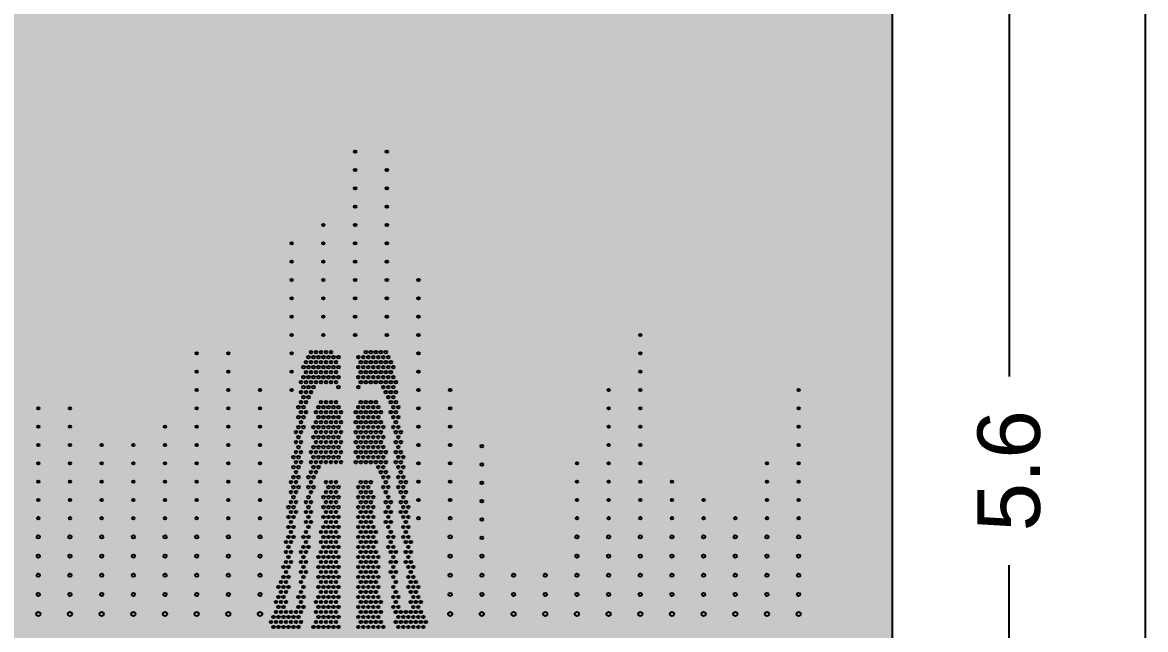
# Model space of a CAD drawing. Header units: metres. Extents: x 6 to 601, y -20 to 118.
# Drawn here: x 61.676 to 64.37, y 80.548 to 82.006 of the extents above; entities that cross this region are included whole.
import ezdxf

# ---------------------------------------------------------------- set-up
doc = ezdxf.new("R2010")
doc.units = ezdxf.units.M
doc.header["$MEASUREMENT"] = 0
doc.layers.add('ProfileEdges', color=7, linetype='Continuous')
doc.styles.get("Standard").update_dxf_attribs({"font": 'arial.ttf'})
doc.dimstyles.get("Standard").update_dxf_attribs({"dimtxt": 0.18, "dimasz": 0.18, "dimexe": 0.18, "dimexo": 0.0625, "dimgap": 0.09, "dimtad": 0, "dimdec": 4, "dimzin": 0, "dimdsep": 46, "dimtxsty": 'Standard', "dimcen": 0.09, "dimadec": 0, "dimazin": 0, "dimtfac": 1, "dimtdec": 4, "dimtofl": 0, "dimtmove": 0, "dimatfit": 3, "dimfxl": 1, "dimtolj": 1, "dimtzin": 0, "dimarcsym": 0})

# ---------------------------------------------------------------- blocks, each defined once
blk = doc.blocks.new('*D1072')
at = {"color": 0, "lineweight": -2, "transparency": 16777216}
for p, q in [((63.8248, 84.0763), (64.2232, 84.0763)), ((64.0432, 83.9763), (64.0432, 81.1557)), ((64.0432, 78.5755), (64.0432, 80.7027)), ((63.8248, 78.4755), (64.2232, 78.4755))]:
    blk.add_line(p, q, dxfattribs=at)
at = {"color": 0, "transparency": 16777216}
for points in [[(64.0266, 83.9763), (64.0599, 83.9763), (64.0432, 84.0763)], [(64.0266, 78.5755), (64.0599, 78.5755), (64.0432, 78.4755)]]:
    blk.add_solid(points, dxfattribs=at)
at = {"layer": 'Defpoints', "color": 0, "transparency": 16777216}
for p in [(63.7623, 84.0763), (63.7623, 78.4755), (64.0432, 78.4755)]:
    blk.add_point(p, dxfattribs=at)
at = {"color": 0, "transparency": 16777216, "insert": (64.0432, 80.9292), "char_height": 0.15, "attachment_point": 5, "rotation": 90}
blk.add_mtext('\\A1;5.6', dxfattribs=at)

msp = doc.modelspace()

# ---------------------------------------------------------------- hatches: boundary and pattern name
at = {"lineweight": 0, "true_color": 0xcd6928, "transparency": 33554534}
h = msp.add_hatch(color=32, dxfattribs=at)
h.dxf.hatch_style = 1
h.paths.add_polyline_path([(63.7623, 84.0763), (61.8432, 84.0763, 0.143152), (60.8093, 81.1977), (60.8093, 78.4762), (63.7623, 78.4757)])

# ---------------------------------------------------------------- linework, layer by layer
msp.add_lwpolyline([(64.3704, 77.6032), (64.3704, 86.4079)])
for points in [[(60.5093, 79.0757), (60.5093, 81.4963, -0.234388), (62.9884, 86.1661), (62.9301, 86.2474, 0.234515), (60.4093, 81.4963), (60.4093, 79.0757)], [(60.8093, 81.1977), (60.8093, 78.4763), (60.7093, 78.4763), (60.7093, 79.0757), (60.7093, 81.1963, -0.221146), (62.9294, 85.3163), (62.9892, 85.2362, 0.220805), (60.8092, 81.1963)]]:
    msp.add_lwpolyline(points, format="xyb")
for centre, radius in [((62.4743, 81.6952), 0.003), ((62.5503, 81.6952), 0.003), ((62.4743, 81.6512), 0.003), ((62.5503, 81.6512), 0.003), ((62.4743, 81.6072), 0.003), ((62.5503, 81.6072), 0.003), ((62.4743, 81.5632), 0.003), ((62.5503, 81.5632), 0.003), ((62.3983, 81.5192), 0.003), ((62.4743, 81.5192), 0.003), ((62.5503, 81.5192), 0.003), ((62.3223, 81.4752), 0.003), ((62.3983, 81.4752), 0.003), ((62.4743, 81.4752), 0.003), ((62.5503, 81.4752), 0.003), ((62.3223, 81.4312), 0.003), ((62.3983, 81.4312), 0.003), ((62.4743, 81.4312), 0.003), ((62.5503, 81.4312), 0.003), ((62.3223, 81.3872), 0.003), ((62.3983, 81.3872), 0.003), ((62.4743, 81.3872), 0.003), ((62.5503, 81.3872), 0.003), ((62.6263, 81.3872), 0.003), ((62.3223, 81.3432), 0.003), ((62.3983, 81.3432), 0.003), ((62.4743, 81.3432), 0.003), ((62.5503, 81.3432), 0.003), ((62.6263, 81.3432), 0.003), ((62.3223, 81.2992), 0.003), ((62.3983, 81.2992), 0.003), ((62.4743, 81.2992), 0.003), ((62.5503, 81.2992), 0.003), ((62.6263, 81.2992), 0.003), ((62.3223, 81.2552), 0.003), ((62.3983, 81.2552), 0.003), ((62.4743, 81.2552), 0.003), ((62.5503, 81.2552), 0.003), ((62.6263, 81.2552), 0.003), ((63.1583, 81.2552), 0.003), ((62.0943, 81.2112), 0.003), ((62.1703, 81.2112), 0.003), ((62.3223, 81.2112), 0.003), ((62.3625, 81.202), 0.003), ((62.3685, 81.214), 0.003), ((62.3745, 81.202), 0.003), ((62.3805, 81.214), 0.003), ((62.3865, 81.202), 0.003), ((62.3925, 81.214), 0.003), ((62.3985, 81.202), 0.003), ((62.4045, 81.214), 0.003), ((62.4105, 81.202), 0.003), ((62.4165, 81.214), 0.003), ((62.4225, 81.202), 0.003), ((62.4345, 81.202), 0.003), ((62.482, 81.202), 0.003), ((62.494, 81.202), 0.003), ((62.5, 81.214), 0.003), ((62.506, 81.202), 0.003), ((62.512, 81.214), 0.003), ((62.518, 81.202), 0.003), ((62.524, 81.214), 0.003), ((62.53, 81.202), 0.003), ((62.536, 81.214), 0.003), ((62.542, 81.202), 0.003), ((62.548, 81.214), 0.003), ((62.554, 81.202), 0.003), ((62.6263, 81.2112), 0.003), ((63.1583, 81.2112), 0.003), ((62.3505, 81.178), 0.003), ((62.3565, 81.19), 0.003), ((62.3625, 81.178), 0.003), ((62.3685, 81.19), 0.003), ((62.3745, 81.178), 0.003), ((62.3805, 81.19), 0.003), ((62.3865, 81.178), 0.003), ((62.3925, 81.19), 0.003), ((62.3985, 81.178), 0.003), ((62.4045, 81.19), 0.003), ((62.4105, 81.178), 0.003), ((62.4165, 81.19), 0.003), ((62.4225, 81.178), 0.003), ((62.4285, 81.19), 0.003), ((62.4345, 81.178), 0.003), ((62.482, 81.178), 0.003), ((62.488, 81.19), 0.003), ((62.494, 81.178), 0.003), ((62.5, 81.19), 0.003), ((62.506, 81.178), 0.003), ((62.512, 81.19), 0.003), ((62.518, 81.178), 0.003), ((62.524, 81.19), 0.003), ((62.53, 81.178), 0.003), ((62.536, 81.19), 0.003), ((62.542, 81.178), 0.003), ((62.548, 81.19), 0.003), ((62.554, 81.178), 0.003), ((62.56, 81.19), 0.003), ((62.566, 81.178), 0.003), ((62.0943, 81.1672), 0.003), ((62.1703, 81.1672), 0.003), ((62.3223, 81.1672), 0.003), ((62.3505, 81.154), 0.003), ((62.3565, 81.166), 0.003), ((62.3625, 81.154), 0.003), ((62.3685, 81.166), 0.003), ((62.3745, 81.154), 0.003), ((62.3805, 81.166), 0.003), ((62.3865, 81.154), 0.003), ((62.3925, 81.166), 0.003), ((62.3985, 81.154), 0.003), ((62.4045, 81.166), 0.003), ((62.4105, 81.154), 0.003), ((62.4165, 81.166), 0.003), ((62.4225, 81.154), 0.003), ((62.4285, 81.166), 0.003), ((62.4345, 81.154), 0.003), ((62.482, 81.154), 0.003), ((62.488, 81.166), 0.003), ((62.494, 81.154), 0.003), ((62.5, 81.166), 0.003), ((62.506, 81.154), 0.003), ((62.512, 81.166), 0.003), ((62.518, 81.154), 0.003), ((62.524, 81.166), 0.003), ((62.53, 81.154), 0.003), ((62.536, 81.166), 0.003), ((62.542, 81.154), 0.003), ((62.548, 81.166), 0.003), ((62.554, 81.154), 0.003), ((62.56, 81.166), 0.003), ((62.566, 81.154), 0.003), ((62.6263, 81.1672), 0.003), ((63.1583, 81.1672), 0.003), ((62.0943, 81.1232), 0.003), ((62.1703, 81.1232), 0.003), ((62.2463, 81.1232), 0.003), ((62.3223, 81.1232), 0.003), ((62.3445, 81.142), 0.003), ((62.3445, 81.118), 0.003), ((62.3505, 81.13), 0.003), ((62.3565, 81.142), 0.003), ((62.3565, 81.118), 0.003), ((62.3625, 81.13), 0.003), ((62.3685, 81.142), 0.003), ((62.3685, 81.118), 0.003), ((62.3745, 81.13), 0.003), ((62.3805, 81.142), 0.003), ((62.3925, 81.142), 0.003), ((62.4045, 81.142), 0.003), ((62.4165, 81.142), 0.003), ((62.4285, 81.142), 0.003), ((62.4345, 81.13), 0.003), ((62.482, 81.13), 0.003), ((62.488, 81.142), 0.003), ((62.5, 81.142), 0.003), ((62.512, 81.142), 0.003), ((62.524, 81.142), 0.003), ((62.536, 81.142), 0.003), ((62.542, 81.13), 0.003), ((62.548, 81.142), 0.003), ((62.548, 81.118), 0.003), ((62.554, 81.13), 0.003), ((62.56, 81.142), 0.003), ((62.56, 81.118), 0.003), ((62.566, 81.13), 0.003), ((62.572, 81.142), 0.003), ((62.572, 81.118), 0.003), ((62.6263, 81.1232), 0.003), ((62.7023, 81.1232), 0.003), ((63.0823, 81.1232), 0.003), ((63.1583, 81.1232), 0.003), ((63.5383, 81.1232), 0.003), ((62.3445, 81.094), 0.003), ((62.3505, 81.106), 0.003), ((62.3565, 81.094), 0.003), ((62.3625, 81.106), 0.003), ((62.3925, 81.094), 0.003), ((62.4045, 81.094), 0.003), ((62.4165, 81.094), 0.003), ((62.4285, 81.094), 0.003), ((62.488, 81.094), 0.003), ((62.5, 81.094), 0.003), ((62.512, 81.094), 0.003), ((62.524, 81.094), 0.003), ((62.554, 81.106), 0.003), ((62.56, 81.094), 0.003), ((62.566, 81.106), 0.003), ((62.572, 81.094), 0.003), ((61.7143, 81.0792), 0.003), ((61.7903, 81.0792), 0.003), ((62.0943, 81.0792), 0.003), ((62.1703, 81.0792), 0.003), ((62.2463, 81.0792), 0.003), ((62.3385, 81.082), 0.003), ((62.3445, 81.07), 0.003), ((62.3505, 81.082), 0.003), ((62.3565, 81.07), 0.003), ((62.3805, 81.07), 0.003), ((62.3865, 81.082), 0.003), ((62.3925, 81.07), 0.003), ((62.3985, 81.082), 0.003), ((62.4045, 81.07), 0.003), ((62.4105, 81.082), 0.003), ((62.4165, 81.07), 0.003), ((62.4225, 81.082), 0.003), ((62.4285, 81.07), 0.003), ((62.4345, 81.082), 0.003), ((62.4405, 81.07), 0.003), ((62.476, 81.07), 0.003), ((62.482, 81.082), 0.003), ((62.488, 81.07), 0.003), ((62.494, 81.082), 0.003), ((62.5, 81.07), 0.003), ((62.506, 81.082), 0.003), ((62.512, 81.07), 0.003), ((62.518, 81.082), 0.003), ((62.524, 81.07), 0.003), ((62.53, 81.082), 0.003), ((62.536, 81.07), 0.003), ((62.56, 81.07), 0.003), ((62.566, 81.082), 0.003), ((62.572, 81.07), 0.003), ((62.578, 81.082), 0.003), ((62.6263, 81.0792), 0.003), ((62.7023, 81.0792), 0.003), ((63.0823, 81.0792), 0.003), ((63.1583, 81.0792), 0.003), ((63.5383, 81.0792), 0.003), ((62.3385, 81.058), 0.003), ((62.3445, 81.046), 0.003), ((62.3505, 81.058), 0.003), ((62.3805, 81.046), 0.003), ((62.3865, 81.058), 0.003), ((62.3925, 81.046), 0.003), ((62.3985, 81.058), 0.003), ((62.4045, 81.046), 0.003), ((62.4105, 81.058), 0.003), ((62.4165, 81.046), 0.003), ((62.4225, 81.058), 0.003), ((62.4285, 81.046), 0.003), ((62.4345, 81.058), 0.003), ((62.4405, 81.046), 0.003), ((62.476, 81.046), 0.003), ((62.482, 81.058), 0.003), ((62.488, 81.046), 0.003), ((62.494, 81.058), 0.003), ((62.5, 81.046), 0.003), ((62.506, 81.058), 0.003), ((62.512, 81.046), 0.003), ((62.518, 81.058), 0.003), ((62.524, 81.046), 0.003), ((62.53, 81.058), 0.003), ((62.536, 81.046), 0.003), ((62.566, 81.058), 0.003), ((62.572, 81.046), 0.003), ((62.578, 81.058), 0.003), ((61.7143, 81.0352), 0.003), ((61.7903, 81.0352), 0.003), ((62.0183, 81.0352), 0.003), ((62.0943, 81.0352), 0.003), ((62.1703, 81.0352), 0.003), ((62.2463, 81.0352), 0.003), ((62.3325, 81.022), 0.003), ((62.3385, 81.034), 0.003), ((62.3385, 81.01), 0.003), ((62.3445, 81.022), 0.003), ((62.3505, 81.034), 0.003), ((62.3745, 81.034), 0.003), ((62.3745, 81.01), 0.003), ((62.3805, 81.022), 0.003), ((62.3865, 81.034), 0.003), ((62.3865, 81.01), 0.003), ((62.3925, 81.022), 0.003), ((62.3985, 81.034), 0.003), ((62.3985, 81.01), 0.003), ((62.4045, 81.022), 0.003), ((62.4105, 81.034), 0.003), ((62.4105, 81.01), 0.003), ((62.4165, 81.022), 0.003), ((62.4225, 81.034), 0.003), ((62.4225, 81.01), 0.003), ((62.4285, 81.022), 0.003), ((62.4345, 81.034), 0.003), ((62.4345, 81.01), 0.003), ((62.4405, 81.022), 0.003), ((62.476, 81.022), 0.003), ((62.482, 81.034), 0.003), ((62.482, 81.01), 0.003), ((62.488, 81.022), 0.003), ((62.494, 81.034), 0.003), ((62.494, 81.01), 0.003), ((62.5, 81.022), 0.003), ((62.506, 81.034), 0.003), ((62.506, 81.01), 0.003), ((62.512, 81.022), 0.003), ((62.518, 81.034), 0.003), ((62.518, 81.01), 0.003), ((62.524, 81.022), 0.003), ((62.53, 81.034), 0.003), ((62.53, 81.01), 0.003), ((62.536, 81.022), 0.003), ((62.542, 81.034), 0.003), ((62.542, 81.01), 0.003), ((62.566, 81.034), 0.003), ((62.572, 81.022), 0.003), ((62.578, 81.034), 0.003), ((62.578, 81.01), 0.003), ((62.584, 81.022), 0.003), ((62.6263, 81.0352), 0.003), ((62.7023, 81.0352), 0.003), ((63.0823, 81.0352), 0.003), ((63.1583, 81.0352), 0.003), ((63.5383, 81.0352), 0.003), ((61.7143, 80.9912), 0.003), ((61.7903, 80.9912), 0.003), ((61.8663, 80.9912), 0.003), ((61.9423, 80.9912), 0.003), ((62.0183, 80.9912), 0.003), ((62.0943, 80.9912), 0.003), ((62.1703, 80.9912), 0.003), ((62.2463, 80.9912), 0.003), ((62.3325, 80.998), 0.003), ((62.3385, 80.986), 0.003), ((62.3445, 80.998), 0.003), ((62.3745, 80.986), 0.003), ((62.3805, 80.998), 0.003), ((62.3865, 80.986), 0.003), ((62.3925, 80.998), 0.003), ((62.3985, 80.986), 0.003), ((62.4045, 80.998), 0.003), ((62.4105, 80.986), 0.003), ((62.4165, 80.998), 0.003), ((62.4225, 80.986), 0.003), ((62.4285, 80.998), 0.003), ((62.4345, 80.986), 0.003), ((62.4405, 80.998), 0.003), ((62.476, 80.998), 0.003), ((62.482, 80.986), 0.003), ((62.488, 80.998), 0.003), ((62.494, 80.986), 0.003), ((62.5, 80.998), 0.003), ((62.506, 80.986), 0.003), ((62.512, 80.998), 0.003), ((62.518, 80.986), 0.003), ((62.524, 80.998), 0.003), ((62.53, 80.986), 0.003), ((62.536, 80.998), 0.003), ((62.542, 80.986), 0.003), ((62.572, 80.998), 0.003), ((62.578, 80.986), 0.003), ((62.584, 80.998), 0.003), ((62.6263, 80.9912), 0.003), ((62.7023, 80.9912), 0.003), ((62.7783, 80.9882), 0.003), ((63.0823, 80.9912), 0.003), ((63.1583, 80.9912), 0.003), ((63.5383, 80.9912), 0.003), ((62.3265, 80.962), 0.003), ((62.3325, 80.974), 0.003), ((62.3385, 80.962), 0.003), ((62.3445, 80.974), 0.003), ((62.3685, 80.974), 0.003), ((62.3745, 80.962), 0.003), ((62.3805, 80.974), 0.003), ((62.3865, 80.962), 0.003), ((62.3925, 80.974), 0.003), ((62.3985, 80.962), 0.003), ((62.4045, 80.974), 0.003), ((62.4105, 80.962), 0.003), ((62.4165, 80.974), 0.003), ((62.4225, 80.962), 0.003), ((62.4285, 80.974), 0.003), ((62.4345, 80.962), 0.003), ((62.4405, 80.974), 0.003), ((62.476, 80.974), 0.003), ((62.482, 80.962), 0.003), ((62.488, 80.974), 0.003), ((62.494, 80.962), 0.003), ((62.5, 80.974), 0.003), ((62.506, 80.962), 0.003), ((62.512, 80.974), 0.003), ((62.518, 80.962), 0.003), ((62.524, 80.974), 0.003), ((62.53, 80.962), 0.003), ((62.536, 80.974), 0.003), ((62.542, 80.962), 0.003), ((62.548, 80.974), 0.003), ((62.572, 80.974), 0.003), ((62.578, 80.962), 0.003), ((62.584, 80.974), 0.003), ((62.59, 80.962), 0.003), ((61.7143, 80.9472), 0.003), ((61.7903, 80.9472), 0.003), ((61.8663, 80.9472), 0.003), ((61.9423, 80.9472), 0.003), ((62.0183, 80.9472), 0.003), ((62.0943, 80.9472), 0.003), ((62.1703, 80.9472), 0.003), ((62.2463, 80.9472), 0.003), ((62.3265, 80.938), 0.003), ((62.3325, 80.95), 0.003), ((62.3385, 80.938), 0.003), ((62.3445, 80.95), 0.003), ((62.3685, 80.95), 0.003), ((62.3745, 80.938), 0.003), ((62.3805, 80.95), 0.003), ((62.3865, 80.938), 0.003), ((62.3925, 80.95), 0.003), ((62.4045, 80.95), 0.003), ((62.4165, 80.95), 0.003), ((62.4285, 80.95), 0.003), ((62.4405, 80.95), 0.003), ((62.476, 80.95), 0.003), ((62.488, 80.95), 0.003), ((62.5, 80.95), 0.003), ((62.512, 80.95), 0.003), ((62.524, 80.95), 0.003), ((62.53, 80.938), 0.003), ((62.536, 80.95), 0.003), ((62.542, 80.938), 0.003), ((62.548, 80.95), 0.003), ((62.572, 80.95), 0.003), ((62.578, 80.938), 0.003), ((62.584, 80.95), 0.003), ((62.59, 80.938), 0.003), ((62.6263, 80.9472), 0.003), ((62.7023, 80.9472), 0.003), ((62.7783, 80.9442), 0.003), ((63.0063, 80.9472), 0.003), ((63.0823, 80.9472), 0.003), ((63.1583, 80.9472), 0.003), ((63.4623, 80.9472), 0.003), ((63.5383, 80.9472), 0.003), ((61.7143, 80.9032), 0.003), ((61.7903, 80.9032), 0.003), ((61.8663, 80.9032), 0.003), ((61.9423, 80.9032), 0.003), ((62.0183, 80.9032), 0.003), ((62.0943, 80.9032), 0.003), ((62.1703, 80.9032), 0.003), ((62.2463, 80.9032), 0.003), ((62.3205, 80.902), 0.003), ((62.3265, 80.914), 0.003), ((62.3325, 80.926), 0.003), ((62.3325, 80.902), 0.003), ((62.3385, 80.914), 0.003), ((62.3625, 80.914), 0.003), ((62.3685, 80.926), 0.003), ((62.3685, 80.902), 0.003), ((62.3745, 80.914), 0.003), ((62.3805, 80.926), 0.003), ((62.4045, 80.902), 0.003), ((62.4165, 80.902), 0.003), ((62.4285, 80.902), 0.003), ((62.488, 80.902), 0.003), ((62.5, 80.902), 0.003), ((62.512, 80.902), 0.003), ((62.536, 80.926), 0.003), ((62.542, 80.914), 0.003), ((62.548, 80.926), 0.003), ((62.548, 80.902), 0.003), ((62.554, 80.914), 0.003), ((62.578, 80.914), 0.003), ((62.584, 80.926), 0.003), ((62.584, 80.902), 0.003), ((62.59, 80.914), 0.003), ((62.596, 80.902), 0.003), ((62.6263, 80.9032), 0.003), ((62.7023, 80.9032), 0.003), ((63.0063, 80.9032), 0.003), ((63.0823, 80.9032), 0.003), ((63.1583, 80.9032), 0.003), ((63.2343, 80.9032), 0.003), ((63.4623, 80.9032), 0.003), ((63.5383, 80.9032), 0.003), ((62.3205, 80.878), 0.003), ((62.3265, 80.89), 0.003), ((62.3325, 80.878), 0.003), ((62.3385, 80.89), 0.003), ((62.3625, 80.89), 0.003), ((62.3685, 80.878), 0.003), ((62.3745, 80.89), 0.003), ((62.4045, 80.878), 0.003), ((62.4105, 80.89), 0.003), ((62.4165, 80.878), 0.003), ((62.4225, 80.89), 0.003), ((62.4285, 80.878), 0.003), ((62.4345, 80.89), 0.003), ((62.482, 80.89), 0.003), ((62.488, 80.878), 0.003), ((62.494, 80.89), 0.003), ((62.5, 80.878), 0.003), ((62.506, 80.89), 0.003), ((62.512, 80.878), 0.003), ((62.542, 80.89), 0.003), ((62.548, 80.878), 0.003), ((62.554, 80.89), 0.003), ((62.578, 80.89), 0.003), ((62.584, 80.878), 0.003), ((62.59, 80.89), 0.003), ((62.596, 80.878), 0.003), ((62.7783, 80.9002), 0.003), ((61.7143, 80.8592), 0.003), ((61.7903, 80.8592), 0.003), ((61.8663, 80.8592), 0.003), ((61.9423, 80.8592), 0.003), ((62.0183, 80.8592), 0.003), ((62.0943, 80.8592), 0.003), ((62.1703, 80.8592), 0.003), ((62.2463, 80.8592), 0.003), ((62.3205, 80.854), 0.003), ((62.3265, 80.866), 0.003), ((62.3325, 80.854), 0.003), ((62.3565, 80.854), 0.003), ((62.3625, 80.866), 0.003), ((62.3685, 80.854), 0.003), ((62.3985, 80.866), 0.003), ((62.4045, 80.854), 0.003), ((62.4105, 80.866), 0.003), ((62.4165, 80.854), 0.003), ((62.4225, 80.866), 0.003), ((62.4285, 80.854), 0.003), ((62.4345, 80.866), 0.003), ((62.482, 80.866), 0.003), ((62.488, 80.854), 0.003), ((62.494, 80.866), 0.003), ((62.5, 80.854), 0.003), ((62.506, 80.866), 0.003), ((62.512, 80.854), 0.003), ((62.518, 80.866), 0.003), ((62.548, 80.854), 0.003), ((62.554, 80.866), 0.003), ((62.56, 80.854), 0.003), ((62.584, 80.854), 0.003), ((62.59, 80.866), 0.003), ((62.596, 80.854), 0.003), ((62.6263, 80.8592), 0.003), ((62.7023, 80.8592), 0.003), ((62.7783, 80.8562), 0.003), ((63.0063, 80.8592), 0.003), ((63.0823, 80.8592), 0.003), ((63.1583, 80.8592), 0.003), ((63.2343, 80.8592), 0.003), ((63.3103, 80.8592), 0.003), ((63.4623, 80.8592), 0.003), ((63.5383, 80.8592), 0.003), ((62.3145, 80.842), 0.003), ((62.3205, 80.83), 0.003), ((62.3265, 80.842), 0.003), ((62.3325, 80.83), 0.003), ((62.3565, 80.83), 0.003), ((62.3625, 80.842), 0.003), ((62.3685, 80.83), 0.003), ((62.3985, 80.842), 0.003), ((62.4045, 80.83), 0.003), ((62.4105, 80.842), 0.003), ((62.4165, 80.83), 0.003), ((62.4225, 80.842), 0.003), ((62.4285, 80.83), 0.003), ((62.4345, 80.842), 0.003), ((62.482, 80.842), 0.003), ((62.488, 80.83), 0.003), ((62.494, 80.842), 0.003), ((62.5, 80.83), 0.003), ((62.506, 80.842), 0.003), ((62.512, 80.83), 0.003), ((62.518, 80.842), 0.003), ((62.548, 80.83), 0.003), ((62.554, 80.842), 0.003), ((62.56, 80.83), 0.003), ((62.584, 80.83), 0.003), ((62.59, 80.842), 0.003), ((62.596, 80.83), 0.003), ((62.602, 80.842), 0.003), ((61.7143, 80.8152), 0.003), ((61.7903, 80.8152), 0.003), ((61.8663, 80.8152), 0.003), ((61.9423, 80.8152), 0.003), ((62.0183, 80.8152), 0.003), ((62.0943, 80.8152), 0.003), ((62.1703, 80.8152), 0.003), ((62.2463, 80.8152), 0.003), ((62.3145, 80.818), 0.003), ((62.3145, 80.794), 0.003), ((62.3205, 80.806), 0.003), ((62.3265, 80.818), 0.003), ((62.3265, 80.794), 0.003), ((62.3565, 80.806), 0.003), ((62.3625, 80.818), 0.003), ((62.3625, 80.794), 0.003), ((62.3685, 80.806), 0.003), ((62.3985, 80.818), 0.003), ((62.3985, 80.794), 0.003), ((62.4045, 80.806), 0.003), ((62.4105, 80.818), 0.003), ((62.4105, 80.794), 0.003), ((62.4165, 80.806), 0.003), ((62.4225, 80.818), 0.003), ((62.4225, 80.794), 0.003), ((62.4285, 80.806), 0.003), ((62.4345, 80.818), 0.003), ((62.4345, 80.794), 0.003), ((62.482, 80.818), 0.003), ((62.482, 80.794), 0.003), ((62.488, 80.806), 0.003), ((62.494, 80.818), 0.003), ((62.494, 80.794), 0.003), ((62.5, 80.806), 0.003), ((62.506, 80.818), 0.003), ((62.506, 80.794), 0.003), ((62.512, 80.806), 0.003), ((62.518, 80.818), 0.003), ((62.518, 80.794), 0.003), ((62.548, 80.806), 0.003), ((62.554, 80.818), 0.003), ((62.554, 80.794), 0.003), ((62.56, 80.806), 0.003), ((62.59, 80.818), 0.003), ((62.59, 80.794), 0.003), ((62.596, 80.806), 0.003), ((62.602, 80.818), 0.003), ((62.602, 80.794), 0.003), ((62.6263, 80.8152), 0.003), ((62.7023, 80.8152), 0.003), ((62.7783, 80.8122), 0.003), ((63.0063, 80.8152), 0.003), ((63.0823, 80.8152), 0.003), ((63.1583, 80.8152), 0.003), ((63.2343, 80.8152), 0.003), ((63.3103, 80.8152), 0.003), ((63.3863, 80.8152), 0.003), ((63.4623, 80.8152), 0.003), ((63.5383, 80.8152), 0.003), ((61.7143, 80.7702), 0.004), ((61.7903, 80.7702), 0.004), ((61.8663, 80.7702), 0.004), ((61.9423, 80.7702), 0.004), ((62.0183, 80.7702), 0.004), ((62.0943, 80.7702), 0.004), ((62.1703, 80.7702), 0.004), ((62.2463, 80.7702), 0.004), ((62.3145, 80.77), 0.003), ((62.3205, 80.782), 0.003), ((62.3265, 80.77), 0.003), ((62.3505, 80.77), 0.003), ((62.3565, 80.782), 0.003), ((62.3625, 80.77), 0.003), ((62.3925, 80.782), 0.003), ((62.3985, 80.77), 0.003), ((62.4045, 80.782), 0.003), ((62.4105, 80.77), 0.003), ((62.4165, 80.782), 0.003), ((62.4225, 80.77), 0.003), ((62.4285, 80.782), 0.003), ((62.4345, 80.77), 0.003), ((62.482, 80.77), 0.003), ((62.488, 80.782), 0.003), ((62.494, 80.77), 0.003), ((62.5, 80.782), 0.003), ((62.506, 80.77), 0.003), ((62.512, 80.782), 0.003), ((62.518, 80.77), 0.003), ((62.524, 80.782), 0.003), ((62.554, 80.77), 0.003), ((62.56, 80.782), 0.003), ((62.566, 80.77), 0.003), ((62.59, 80.77), 0.003), ((62.596, 80.782), 0.003), ((62.602, 80.77), 0.003), ((62.7023, 80.7702), 0.004), ((62.7783, 80.7682), 0.003), ((63.0063, 80.7702), 0.004), ((63.0823, 80.7702), 0.004), ((63.1583, 80.7702), 0.004), ((63.2343, 80.7702), 0.004), ((63.3103, 80.7702), 0.004), ((63.3863, 80.7702), 0.004), ((63.4623, 80.7702), 0.004), ((63.5383, 80.7702), 0.004), ((62.3085, 80.758), 0.003), ((62.3145, 80.746), 0.003), ((62.3205, 80.758), 0.003), ((62.3505, 80.746), 0.003), ((62.3565, 80.758), 0.003), ((62.3625, 80.746), 0.003), ((62.3925, 80.758), 0.003), ((62.3985, 80.746), 0.003), ((62.4045, 80.758), 0.003), ((62.4105, 80.746), 0.003), ((62.4165, 80.758), 0.003), ((62.4225, 80.746), 0.003), ((62.4285, 80.758), 0.003), ((62.4345, 80.746), 0.003), ((62.482, 80.746), 0.003), ((62.488, 80.758), 0.003), ((62.494, 80.746), 0.003), ((62.5, 80.758), 0.003), ((62.506, 80.746), 0.003), ((62.512, 80.758), 0.003), ((62.518, 80.746), 0.003), ((62.524, 80.758), 0.003), ((62.554, 80.746), 0.003), ((62.56, 80.758), 0.003), ((62.566, 80.746), 0.003), ((62.596, 80.758), 0.003), ((62.602, 80.746), 0.003), ((62.608, 80.758), 0.003), ((61.7143, 80.7242), 0.004), ((61.7903, 80.7242), 0.004), ((61.8663, 80.7242), 0.004), ((61.9423, 80.7242), 0.004), ((62.0183, 80.7242), 0.004), ((62.0943, 80.7242), 0.004), ((62.1703, 80.7242), 0.004), ((62.2463, 80.7242), 0.004), ((62.3085, 80.734), 0.003), ((62.3145, 80.722), 0.003), ((62.3205, 80.734), 0.003), ((62.3445, 80.734), 0.003), ((62.3505, 80.722), 0.003), ((62.3565, 80.734), 0.003), ((62.3865, 80.722), 0.003), ((62.3925, 80.734), 0.003), ((62.3985, 80.722), 0.003), ((62.4045, 80.734), 0.003), ((62.4105, 80.722), 0.003), ((62.4165, 80.734), 0.003), ((62.4225, 80.722), 0.003), ((62.4285, 80.734), 0.003), ((62.4345, 80.722), 0.003), ((62.482, 80.722), 0.003), ((62.488, 80.734), 0.003), ((62.494, 80.722), 0.003), ((62.5, 80.734), 0.003), ((62.506, 80.722), 0.003), ((62.512, 80.734), 0.003), ((62.518, 80.722), 0.003), ((62.524, 80.734), 0.003), ((62.53, 80.722), 0.003), ((62.56, 80.734), 0.003), ((62.566, 80.722), 0.003), ((62.572, 80.734), 0.003), ((62.596, 80.734), 0.003), ((62.602, 80.722), 0.003), ((62.608, 80.734), 0.003), ((62.7023, 80.7242), 0.004), ((62.7783, 80.7242), 0.004), ((63.0063, 80.7242), 0.004), ((63.0823, 80.7242), 0.004), ((63.1583, 80.7242), 0.004), ((63.2343, 80.7242), 0.004), ((63.3103, 80.7242), 0.004), ((63.3863, 80.7242), 0.004), ((63.4623, 80.7242), 0.004), ((63.5383, 80.7242), 0.004), ((62.3025, 80.698), 0.003), ((62.3085, 80.71), 0.003), ((62.3085, 80.686), 0.003), ((62.3145, 80.698), 0.003), ((62.3205, 80.71), 0.003), ((62.3445, 80.71), 0.003), ((62.3445, 80.686), 0.003), ((62.3505, 80.698), 0.003), ((62.3565, 80.71), 0.003), ((62.3565, 80.686), 0.003), ((62.3865, 80.698), 0.003), ((62.3925, 80.71), 0.003), ((62.3925, 80.686), 0.003), ((62.3985, 80.698), 0.003), ((62.4045, 80.71), 0.003), ((62.4045, 80.686), 0.003), ((62.4105, 80.698), 0.003), ((62.4165, 80.71), 0.003), ((62.4165, 80.686), 0.003), ((62.4225, 80.698), 0.003), ((62.4285, 80.71), 0.003), ((62.4285, 80.686), 0.003), ((62.4345, 80.698), 0.003), ((62.482, 80.698), 0.003), ((62.488, 80.71), 0.003), ((62.488, 80.686), 0.003), ((62.494, 80.698), 0.003), ((62.5, 80.71), 0.003), ((62.5, 80.686), 0.003), ((62.506, 80.698), 0.003), ((62.512, 80.71), 0.003), ((62.512, 80.686), 0.003), ((62.518, 80.698), 0.003), ((62.524, 80.71), 0.003), ((62.524, 80.686), 0.003), ((62.53, 80.698), 0.003), ((62.56, 80.71), 0.003), ((62.56, 80.686), 0.003), ((62.566, 80.698), 0.003), ((62.572, 80.71), 0.003), ((62.572, 80.686), 0.003), ((62.596, 80.71), 0.003), ((62.602, 80.698), 0.003), ((62.608, 80.71), 0.003), ((62.608, 80.686), 0.003), ((62.614, 80.698), 0.003), ((61.7143, 80.6782), 0.004), ((61.7903, 80.6782), 0.004), ((61.8663, 80.6782), 0.004), ((61.9423, 80.6782), 0.004), ((62.0183, 80.6782), 0.004), ((62.0943, 80.6782), 0.004), ((62.1703, 80.6782), 0.004), ((62.2463, 80.6782), 0.004), ((62.2965, 80.662), 0.003), ((62.3025, 80.674), 0.003), ((62.3085, 80.662), 0.003), ((62.3145, 80.674), 0.003), ((62.3445, 80.662), 0.003), ((62.3505, 80.674), 0.003), ((62.3865, 80.674), 0.003), ((62.3925, 80.662), 0.003), ((62.3985, 80.674), 0.003), ((62.4045, 80.662), 0.003), ((62.4105, 80.674), 0.003), ((62.4165, 80.662), 0.003), ((62.4225, 80.674), 0.003), ((62.4285, 80.662), 0.003), ((62.4345, 80.674), 0.003), ((62.482, 80.674), 0.003), ((62.488, 80.662), 0.003), ((62.494, 80.674), 0.003), ((62.5, 80.662), 0.003), ((62.506, 80.674), 0.003), ((62.512, 80.662), 0.003), ((62.518, 80.674), 0.003), ((62.524, 80.662), 0.003), ((62.53, 80.674), 0.003), ((62.566, 80.674), 0.003), ((62.572, 80.662), 0.003), ((62.602, 80.674), 0.003), ((62.608, 80.662), 0.003), ((62.614, 80.674), 0.003), ((62.62, 80.662), 0.003), ((62.7023, 80.6782), 0.004), ((62.7783, 80.6782), 0.004), ((62.8543, 80.6782), 0.004), ((62.9303, 80.6782), 0.004), ((63.0063, 80.6782), 0.004), ((63.0823, 80.6782), 0.004), ((63.1583, 80.6782), 0.004), ((63.2343, 80.6782), 0.004), ((63.3103, 80.6782), 0.004), ((63.3863, 80.6782), 0.004), ((63.4623, 80.6782), 0.004), ((63.5383, 80.6782), 0.004), ((61.7143, 80.6322), 0.004), ((61.7903, 80.6322), 0.004), ((61.8663, 80.6322), 0.004), ((61.9423, 80.6322), 0.004), ((62.0183, 80.6322), 0.004), ((62.0943, 80.6322), 0.004), ((62.1703, 80.6322), 0.004), ((62.2463, 80.6322), 0.004), ((62.2905, 80.65), 0.003), ((62.2965, 80.638), 0.003), ((62.3025, 80.65), 0.003), ((62.3085, 80.638), 0.003), ((62.3145, 80.65), 0.003), ((62.3445, 80.638), 0.003), ((62.3505, 80.65), 0.003), ((62.3865, 80.65), 0.003), ((62.3925, 80.638), 0.003), ((62.3985, 80.65), 0.003), ((62.4045, 80.638), 0.003), ((62.4105, 80.65), 0.003), ((62.4165, 80.638), 0.003), ((62.4225, 80.65), 0.003), ((62.4285, 80.638), 0.003), ((62.4345, 80.65), 0.003), ((62.482, 80.65), 0.003), ((62.488, 80.638), 0.003), ((62.494, 80.65), 0.003), ((62.5, 80.638), 0.003), ((62.506, 80.65), 0.003), ((62.512, 80.638), 0.003), ((62.518, 80.65), 0.003), ((62.524, 80.638), 0.003), ((62.53, 80.65), 0.003), ((62.566, 80.65), 0.003), ((62.572, 80.638), 0.003), ((62.602, 80.65), 0.003), ((62.608, 80.638), 0.003), ((62.614, 80.65), 0.003), ((62.62, 80.638), 0.003), ((62.626, 80.65), 0.003), ((62.7023, 80.6322), 0.004), ((62.7783, 80.6322), 0.004), ((62.8543, 80.6322), 0.004), ((62.9303, 80.6322), 0.004), ((63.0063, 80.6322), 0.004), ((63.0823, 80.6322), 0.004), ((63.1583, 80.6322), 0.004), ((63.2343, 80.6322), 0.004), ((63.3103, 80.6322), 0.004), ((63.3863, 80.6322), 0.004), ((63.4623, 80.6322), 0.004), ((63.5383, 80.6322), 0.004), ((62.2845, 80.614), 0.003), ((62.2905, 80.626), 0.003), ((62.2965, 80.614), 0.003), ((62.3025, 80.626), 0.003), ((62.3085, 80.614), 0.003), ((62.3385, 80.626), 0.003), ((62.3445, 80.614), 0.003), ((62.3505, 80.626), 0.003), ((62.3805, 80.614), 0.003), ((62.3865, 80.626), 0.003), ((62.3925, 80.614), 0.003), ((62.3985, 80.626), 0.003), ((62.4045, 80.614), 0.003), ((62.4105, 80.626), 0.003), ((62.4165, 80.614), 0.003), ((62.4225, 80.626), 0.003), ((62.4285, 80.614), 0.003), ((62.4345, 80.626), 0.003), ((62.482, 80.626), 0.003), ((62.488, 80.614), 0.003), ((62.494, 80.626), 0.003), ((62.5, 80.614), 0.003), ((62.506, 80.626), 0.003), ((62.512, 80.614), 0.003), ((62.518, 80.626), 0.003), ((62.524, 80.614), 0.003), ((62.53, 80.626), 0.003), ((62.536, 80.614), 0.003), ((62.566, 80.626), 0.003), ((62.572, 80.614), 0.003), ((62.578, 80.626), 0.003), ((62.608, 80.614), 0.003), ((62.614, 80.626), 0.003), ((62.62, 80.614), 0.003), ((62.626, 80.626), 0.003), ((62.632, 80.614), 0.003), ((61.7143, 80.5852), 0.005), ((61.7903, 80.5852), 0.005), ((61.8663, 80.5852), 0.005), ((61.9423, 80.5852), 0.005), ((62.0183, 80.5852), 0.005), ((62.0943, 80.5852), 0.005), ((62.1703, 80.5852), 0.005), ((62.2463, 80.5852), 0.005), ((62.2845, 80.59), 0.003), ((62.2905, 80.602), 0.003), ((62.2965, 80.59), 0.003), ((62.3025, 80.602), 0.003), ((62.3085, 80.59), 0.003), ((62.3205, 80.59), 0.003), ((62.3325, 80.59), 0.003), ((62.3385, 80.602), 0.003), ((62.3445, 80.59), 0.003), ((62.3505, 80.602), 0.003), ((62.3805, 80.59), 0.003), ((62.3865, 80.602), 0.003), ((62.3925, 80.59), 0.003), ((62.3985, 80.602), 0.003), ((62.4045, 80.59), 0.003), ((62.4105, 80.602), 0.003), ((62.4165, 80.59), 0.003), ((62.4225, 80.602), 0.003), ((62.4285, 80.59), 0.003), ((62.4345, 80.602), 0.003), ((62.482, 80.602), 0.003), ((62.488, 80.59), 0.003), ((62.494, 80.602), 0.003), ((62.5, 80.59), 0.003), ((62.506, 80.602), 0.003), ((62.512, 80.59), 0.003), ((62.518, 80.602), 0.003), ((62.524, 80.59), 0.003), ((62.53, 80.602), 0.003), ((62.536, 80.59), 0.003), ((62.566, 80.602), 0.003), ((62.572, 80.59), 0.003), ((62.578, 80.602), 0.003), ((62.584, 80.59), 0.003), ((62.596, 80.59), 0.003), ((62.608, 80.59), 0.003), ((62.614, 80.602), 0.003), ((62.62, 80.59), 0.003), ((62.626, 80.602), 0.003), ((62.632, 80.59), 0.003), ((62.7023, 80.5852), 0.005), ((62.7783, 80.5852), 0.005), ((62.8543, 80.5852), 0.005), ((62.9303, 80.5852), 0.005), ((63.0063, 80.5852), 0.005), ((63.0823, 80.5852), 0.005), ((63.1583, 80.5852), 0.005), ((63.2343, 80.5852), 0.005), ((63.3103, 80.5852), 0.005), ((63.3863, 80.5852), 0.005), ((63.4623, 80.5852), 0.005), ((63.5383, 80.5852), 0.005), ((62.2725, 80.566), 0.003), ((62.2785, 80.578), 0.003), ((62.2785, 80.554), 0.003), ((62.2845, 80.566), 0.003), ((62.2905, 80.578), 0.003), ((62.2905, 80.554), 0.003), ((62.2965, 80.566), 0.003), ((62.3025, 80.578), 0.003), ((62.3025, 80.554), 0.003), ((62.3085, 80.566), 0.003), ((62.3145, 80.578), 0.003), ((62.3145, 80.554), 0.003), ((62.3205, 80.566), 0.003), ((62.3265, 80.578), 0.003), ((62.3265, 80.554), 0.003), ((62.3325, 80.566), 0.003), ((62.3385, 80.578), 0.003), ((62.3385, 80.554), 0.003), ((62.3445, 80.566), 0.003), ((62.3745, 80.554), 0.003), ((62.3805, 80.566), 0.003), ((62.3865, 80.578), 0.003), ((62.3865, 80.554), 0.003), ((62.3925, 80.566), 0.003), ((62.3985, 80.578), 0.003), ((62.3985, 80.554), 0.003), ((62.4045, 80.566), 0.003), ((62.4105, 80.578), 0.003), ((62.4105, 80.554), 0.003), ((62.4165, 80.566), 0.003), ((62.4225, 80.578), 0.003), ((62.4225, 80.554), 0.003), ((62.4285, 80.566), 0.003), ((62.4345, 80.578), 0.003), ((62.4345, 80.554), 0.003), ((62.482, 80.578), 0.003), ((62.482, 80.554), 0.003), ((62.488, 80.566), 0.003), ((62.494, 80.578), 0.003), ((62.494, 80.554), 0.003), ((62.5, 80.566), 0.003), ((62.506, 80.578), 0.003), ((62.506, 80.554), 0.003), ((62.512, 80.566), 0.003), ((62.518, 80.578), 0.003), ((62.518, 80.554), 0.003), ((62.524, 80.566), 0.003), ((62.53, 80.578), 0.003), ((62.53, 80.554), 0.003), ((62.536, 80.566), 0.003), ((62.542, 80.554), 0.003), ((62.572, 80.566), 0.003), ((62.578, 80.578), 0.003), ((62.578, 80.554), 0.003), ((62.584, 80.566), 0.003), ((62.59, 80.578), 0.003), ((62.59, 80.554), 0.003), ((62.596, 80.566), 0.003), ((62.602, 80.578), 0.003), ((62.602, 80.554), 0.003), ((62.608, 80.566), 0.003), ((62.614, 80.578), 0.003), ((62.614, 80.554), 0.003), ((62.62, 80.566), 0.003), ((62.626, 80.578), 0.003), ((62.626, 80.554), 0.003), ((62.632, 80.566), 0.003), ((62.638, 80.578), 0.003), ((62.638, 80.554), 0.003), ((62.644, 80.566), 0.003)]:
    msp.add_circle(centre, radius)
at = {"layer": 'ProfileEdges', "color": 32, "true_color": 0xcd6928}
msp.add_lwpolyline([(61.8432, 84.0763), (63.7623, 84.0763), (63.7623, 78.4755)], dxfattribs=at)

# ---------------------------------------------------------------- dimensions: what is measured, and where the dimension line sits
at = {"color": 251, "true_color": 0x636466}
dim = msp.add_linear_dim(base=(64.0432, 78.4755), p1=(63.7623, 84.0763), p2=(63.7623, 78.4755), angle=270, dimstyle='Standard', override={"dimtxt": 0.15, "dimasz": 0.1, "dimdec": 1, "dimtdec": 1}, dxfattribs=at)
dim.commit()
dim.dimension.update_dxf_attribs({"geometry": '*D1072', "text_midpoint": (64.0432, 80.9292), "dimtype": 161})

doc.saveas('drawing.dxf')
